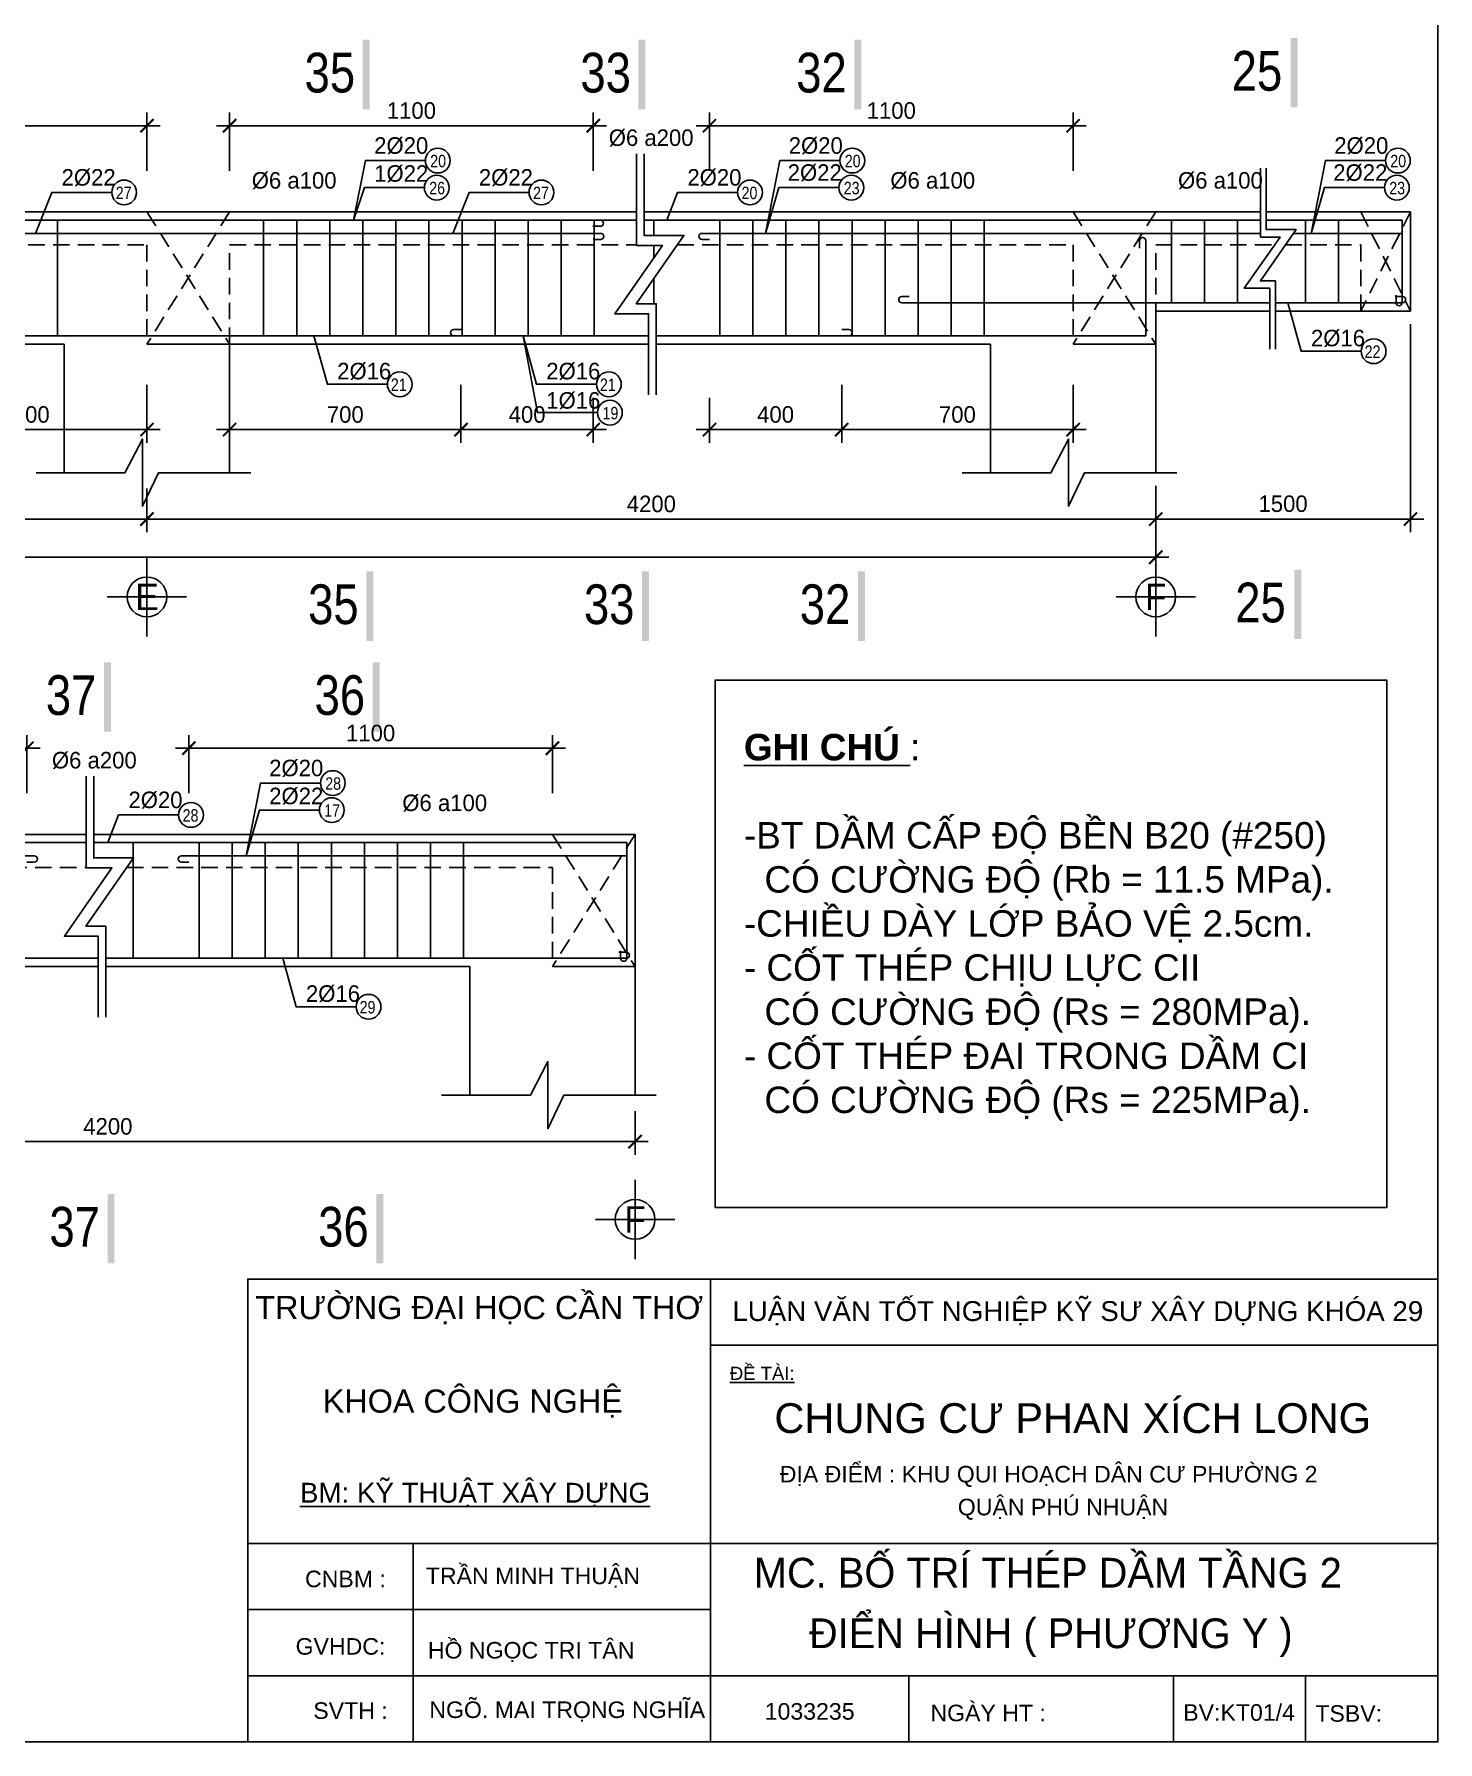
# Model space of a CAD drawing. Extents: x 394 to 4260, y -2056 to 747.
# Drawn here: x 4048.1 to 4260.4, y 153.2 to 411.5 of the extents above; entities that cross this region are included whole.
import ezdxf
from ezdxf.enums import TextEntityAlignment as Align

# ---------------------------------------------------------------- set-up
doc = ezdxf.new("R2010")
doc.units = 0
doc.header["$MEASUREMENT"] = 0
doc.linetypes.add('CENTER2', pattern=[1.125, 0.75, -0.125, 0.125, -0.125])
doc.linetypes.add('HIDDEN', pattern=[0.375, 0.25, -0.125])
doc.layers.get('0').update_dxf_attribs({"linetype": 'CONTINUOUS'})
doc.layers.get('DEFPOINTS').update_dxf_attribs({"linetype": 'CONTINUOUS'})
for name, color, linetype in [('DAI', 3, 'CONTINUOUS'), ('DIM', 1, 'CONTINUOUS'), ('DUT', 7, 'CENTER2'), ('MOTAAR', 1, 'CONTINUOUS'), ('TEXT', 7, 'CONTINUOUS'), ('THEP', 6, 'CONTINUOUS'), ('TU1', 9, 'CONTINUOUS'), ('TUONG', 7, 'CONTINUOUS')]:
    doc.layers.add(name, color=color, linetype=linetype)
doc.styles.add('DIM-NEW', font='VHELVCN.TTF')
doc.styles.add('style1', font='VGOUDYN.TTF')
doc.styles.add('T2', font='VTIMESN.TTF')
doc.styles.add('VNI-HELVE', font='VHELVEN.TTF')
doc.styles.add('VNI-TIMES', font='VTIMESN.TTF')
doc.dimstyles.new('TL20', dxfattribs={"dimtxt": 2.5, "dimasz": 2, "dimexe": 2, "dimexo": 2, "dimgap": 1, "dimtad": 1, "dimdec": 0, "dimlfac": 20, "dimzin": 0, "dimdsep": 46, "dimtxsty": 'T2', "dimblk": 'ARCHTICK', "dimcen": 2.5, "dimdle": 2, "dimclrd": 1, "dimclre": 1, "dimclrt": 2, "dimadec": 0, "dimazin": 0, "dimtfac": 1, "dimtdec": 0, "dimtix": 1, "dimtofl": 0, "dimtmove": 0, "dimatfit": 0, "dimldrblk": 'ARCHTICK', "dimfxl": 0, "dimtolj": 1, "dimtzin": 0, "dimlwd": -1, "dimlwe": -1, "dimarcsym": 0})

# ---------------------------------------------------------------- blocks, each defined once
blk = doc.blocks.new('_ARCHTICK')
at = {"color": 0, "linetype": 'ByBlock', "const_width": 0.15}
blk.add_lwpolyline([(-0.5, -0.5), (0.5, 0.5)], dxfattribs=at)
blk = doc.blocks.new('*D92')
at = {"layer": 'DEFPOINTS', "color": 0}
for p in [(4256.23, 369.63), (4217.7, 345.18), (4256.23, 338.16)]:
    blk.add_point(p, dxfattribs=at)
at = {"layer": 'TUONG', "color": 1}
for p, q in [((4256.23, 367.63), (4256.23, 336.16)), ((4217.7, 343.18), (4217.7, 336.16)), ((4215.7, 338.16), (4258.23, 338.16))]:
    blk.add_line(p, q, dxfattribs=at)
at = {"layer": 'TUONG', "color": 1, "xscale": 2, "yscale": 2, "zscale": 2, "rotation": 180}
blk.add_blockref('_ARCHTICK', (4217.7, 338.16), dxfattribs=at)
at = {"layer": 'TUONG', "color": 1, "xscale": 2, "yscale": 2, "zscale": 2}
blk.add_blockref('_ARCHTICK', (4256.23, 338.16), dxfattribs=at)
at = {"layer": 'TUONG', "color": 2, "insert": (4236.96, 340.47), "char_height": 2.5, "attachment_point": 5, "style": 'T2'}
blk.add_mtext('\\A1;1500', dxfattribs=at)
blk = doc.blocks.new('*D108')
at = {"layer": 'DEFPOINTS', "color": 0}
for p in [(3466.01, 342.09), (4217.7, 342.09), (3466.01, 332.39)]:
    blk.add_point(p, dxfattribs=at)
at = {"layer": 'TUONG', "color": 1}
for p, q in [((3466.01, 340.09), (3466.01, 330.39)), ((4217.7, 340.09), (4217.7, 330.39)), ((4219.7, 332.39), (3464.01, 332.39))]:
    blk.add_line(p, q, dxfattribs=at)
at = {"layer": 'TUONG', "color": 1, "xscale": 2, "yscale": 2, "zscale": 2, "rotation": 180}
blk.add_blockref('_ARCHTICK', (3466.01, 332.39), dxfattribs=at)
at = {"layer": 'TUONG', "color": 1, "xscale": 2, "yscale": 2, "zscale": 2}
blk.add_blockref('_ARCHTICK', (4217.7, 332.39), dxfattribs=at)
at = {"layer": 'TUONG', "color": 2, "insert": (3841.85, 334.67), "char_height": 2.5, "attachment_point": 5, "style": 'T2'}
blk.add_mtext('\\A1;20800', dxfattribs=at)
blk = doc.blocks.new('*D104')
at = {"layer": 'DEFPOINTS', "color": 0}
for p in [(3928.04, 344.77), (4065.12, 344.77), (4065.12, 338.16)]:
    blk.add_point(p, dxfattribs=at)
at = {"layer": 'TUONG', "color": 1}
for p, q in [((3928.04, 342.77), (3928.04, 336.16)), ((4065.12, 342.77), (4065.12, 336.16)), ((3926.04, 338.16), (4067.12, 338.16))]:
    blk.add_line(p, q, dxfattribs=at)
at = {"layer": 'TUONG', "color": 1, "xscale": 2, "yscale": 2, "zscale": 2, "rotation": 180}
blk.add_blockref('_ARCHTICK', (3928.04, 338.16), dxfattribs=at)
at = {"layer": 'TUONG', "color": 1, "xscale": 2, "yscale": 2, "zscale": 2}
blk.add_blockref('_ARCHTICK', (4065.12, 338.16), dxfattribs=at)
at = {"layer": 'TUONG', "color": 2, "insert": (3996.58, 340.44), "char_height": 2.5, "attachment_point": 5, "style": 'T2'}
blk.add_mtext('\\A1;4200', dxfattribs=at)
blk = doc.blocks.new('*D103')
at = {"layer": 'DEFPOINTS', "color": 0}
for p in [(4065.12, 344.77), (4217.7, 344.77), (4217.7, 338.16)]:
    blk.add_point(p, dxfattribs=at)
at = {"layer": 'TUONG', "color": 1}
for p, q in [((4065.12, 342.77), (4065.12, 336.16)), ((4217.7, 342.77), (4217.7, 336.16)), ((4063.12, 338.16), (4219.7, 338.16))]:
    blk.add_line(p, q, dxfattribs=at)
at = {"layer": 'TUONG', "color": 1, "xscale": 2, "yscale": 2, "zscale": 2, "rotation": 180}
blk.add_blockref('_ARCHTICK', (4065.12, 338.16), dxfattribs=at)
at = {"layer": 'TUONG', "color": 1, "xscale": 2, "yscale": 2, "zscale": 2}
blk.add_blockref('_ARCHTICK', (4217.7, 338.16), dxfattribs=at)
at = {"layer": 'TUONG', "color": 2, "insert": (4141.41, 340.44), "char_height": 2.5, "attachment_point": 5, "style": 'T2'}
blk.add_mtext('\\A1;4200', dxfattribs=at)
blk = doc.blocks.new('truc2')
at = {"layer": 'MOTAAR'}
for p, q in [((0, -15), (0, 0)), ((7.5, -7.5), (-7.5, -7.5))]:
    blk.add_line(p, q, dxfattribs=at)
blk.add_lwpolyline([(0, -3.5), (0, -1.84)], dxfattribs=at)
blk.add_circle((0, -7.5), 3.75, dxfattribs=at)
at = {"layer": 'TEXT', "style": 'T2'}
blk.add_attdef('1', text='', height=5, dxfattribs=at).set_placement((0, -7.5), align=Align.MIDDLE_CENTER)
blk = doc.blocks.new('*D95')
at = {"layer": 'DEFPOINTS', "color": 0}
for p in [(4010.12, 397.66), (4010.12, 388.85), (4065.12, 388.85)]:
    blk.add_point(p, dxfattribs=at)
at = {"layer": 'TUONG', "color": 1}
for p, q in [((4010.12, 390.85), (4010.12, 399.66)), ((4065.12, 390.85), (4065.12, 399.66)), ((4067.12, 397.66), (4008.12, 397.66))]:
    blk.add_line(p, q, dxfattribs=at)
at = {"layer": 'TUONG', "color": 1, "xscale": 2, "yscale": 2, "zscale": 2, "rotation": 180}
blk.add_blockref('_ARCHTICK', (4010.12, 397.66), dxfattribs=at)
at = {"layer": 'TUONG', "color": 1, "xscale": 2, "yscale": 2, "zscale": 2}
blk.add_blockref('_ARCHTICK', (4065.12, 397.66), dxfattribs=at)
at = {"layer": 'TUONG', "color": 2, "insert": (4037.62, 399.94), "char_height": 2.5, "attachment_point": 5, "style": 'T2'}
blk.add_mtext('\\A1;1100', dxfattribs=at)
blk = doc.blocks.new('*D94')
at = {"layer": 'DEFPOINTS', "color": 0}
for p in [(4077.62, 397.66), (4077.62, 388.85), (4132.62, 388.85)]:
    blk.add_point(p, dxfattribs=at)
at = {"layer": 'TUONG', "color": 1}
for p, q in [((4077.62, 390.85), (4077.62, 399.66)), ((4132.62, 390.85), (4132.62, 399.66)), ((4134.62, 397.66), (4075.62, 397.66))]:
    blk.add_line(p, q, dxfattribs=at)
at = {"layer": 'TUONG', "color": 1, "xscale": 2, "yscale": 2, "zscale": 2, "rotation": 180}
blk.add_blockref('_ARCHTICK', (4077.62, 397.66), dxfattribs=at)
at = {"layer": 'TUONG', "color": 1, "xscale": 2, "yscale": 2, "zscale": 2}
blk.add_blockref('_ARCHTICK', (4132.62, 397.66), dxfattribs=at)
at = {"layer": 'TUONG', "color": 2, "insert": (4105.12, 399.94), "char_height": 2.5, "attachment_point": 5, "style": 'T2'}
blk.add_mtext('\\A1;1100', dxfattribs=at)
blk = doc.blocks.new('*D93')
at = {"layer": 'DEFPOINTS', "color": 0}
for p in [(4150.2, 397.66), (4150.2, 388.85), (4205.2, 388.85)]:
    blk.add_point(p, dxfattribs=at)
at = {"layer": 'TUONG', "color": 1}
for p, q in [((4150.2, 390.85), (4150.2, 399.66)), ((4205.2, 390.85), (4205.2, 399.66)), ((4207.2, 397.66), (4148.2, 397.66))]:
    blk.add_line(p, q, dxfattribs=at)
at = {"layer": 'TUONG', "color": 1, "xscale": 2, "yscale": 2, "zscale": 2, "rotation": 180}
blk.add_blockref('_ARCHTICK', (4150.2, 397.66), dxfattribs=at)
at = {"layer": 'TUONG', "color": 1, "xscale": 2, "yscale": 2, "zscale": 2}
blk.add_blockref('_ARCHTICK', (4205.2, 397.66), dxfattribs=at)
at = {"layer": 'TUONG', "color": 2, "insert": (4177.7, 399.94), "char_height": 2.5, "attachment_point": 5, "style": 'T2'}
blk.add_mtext('\\A1;1100', dxfattribs=at)
blk = doc.blocks.new('*D124')
at = {"layer": 'DEFPOINTS', "color": 0}
for p in [(3979.46, 250.62), (4138.95, 250.62), (4138.95, 244.01)]:
    blk.add_point(p, dxfattribs=at)
at = {"layer": 'TUONG', "color": 1}
for p, q in [((3979.46, 248.62), (3979.46, 242.01)), ((4138.95, 248.62), (4138.95, 242.01)), ((3977.46, 244.01), (4140.95, 244.01))]:
    blk.add_line(p, q, dxfattribs=at)
at = {"layer": 'TUONG', "color": 1, "xscale": 2, "yscale": 2, "zscale": 2, "rotation": 180}
blk.add_blockref('_ARCHTICK', (3979.46, 244.01), dxfattribs=at)
at = {"layer": 'TUONG', "color": 1, "xscale": 2, "yscale": 2, "zscale": 2}
blk.add_blockref('_ARCHTICK', (4138.95, 244.01), dxfattribs=at)
at = {"layer": 'TUONG', "color": 2, "insert": (4059.21, 246.29), "char_height": 2.5, "attachment_point": 5, "style": 'T2'}
blk.add_mtext('\\A1;4200', dxfattribs=at)
blk = doc.blocks.new('*D115')
at = {"layer": 'DEFPOINTS', "color": 0}
for p in [(3991.96, 303.5), (3991.96, 294.69), (4046.96, 294.69)]:
    blk.add_point(p, dxfattribs=at)
at = {"layer": 'TUONG', "color": 1}
for p, q in [((3991.96, 296.69), (3991.96, 305.5)), ((4046.96, 296.69), (4046.96, 305.5)), ((4048.96, 303.5), (3989.96, 303.5))]:
    blk.add_line(p, q, dxfattribs=at)
at = {"layer": 'TUONG', "color": 1, "xscale": 2, "yscale": 2, "zscale": 2, "rotation": 180}
blk.add_blockref('_ARCHTICK', (3991.96, 303.5), dxfattribs=at)
at = {"layer": 'TUONG', "color": 1, "xscale": 2, "yscale": 2, "zscale": 2}
blk.add_blockref('_ARCHTICK', (4046.96, 303.5), dxfattribs=at)
at = {"layer": 'TUONG', "color": 2, "insert": (4019.46, 305.78), "char_height": 2.5, "attachment_point": 5, "style": 'T2'}
blk.add_mtext('\\A1;1100', dxfattribs=at)
blk = doc.blocks.new('*D114')
at = {"layer": 'DEFPOINTS', "color": 0}
for p in [(4071.45, 303.5), (4071.45, 294.69), (4126.45, 294.69)]:
    blk.add_point(p, dxfattribs=at)
at = {"layer": 'TUONG', "color": 1}
for p, q in [((4071.45, 296.69), (4071.45, 305.5)), ((4126.45, 296.69), (4126.45, 305.5)), ((4128.45, 303.5), (4069.45, 303.5))]:
    blk.add_line(p, q, dxfattribs=at)
at = {"layer": 'TUONG', "color": 1, "xscale": 2, "yscale": 2, "zscale": 2, "rotation": 180}
blk.add_blockref('_ARCHTICK', (4071.45, 303.5), dxfattribs=at)
at = {"layer": 'TUONG', "color": 1, "xscale": 2, "yscale": 2, "zscale": 2}
blk.add_blockref('_ARCHTICK', (4126.45, 303.5), dxfattribs=at)
at = {"layer": 'TUONG', "color": 2, "insert": (4098.95, 305.78), "char_height": 2.5, "attachment_point": 5, "style": 'T2'}
blk.add_mtext('\\A1;1100', dxfattribs=at)
blk = doc.blocks.new('*D168')
at = {"layer": 'DEFPOINTS', "color": 0}
for p in [(4030.12, 360.48), (4065.12, 360.48), (4030.12, 351.69)]:
    blk.add_point(p, dxfattribs=at)
at = {"layer": 'TUONG', "color": 1}
for p, q in [((4030.12, 358.48), (4030.12, 349.69)), ((4065.12, 358.48), (4065.12, 349.69)), ((4067.12, 351.69), (4028.12, 351.69))]:
    blk.add_line(p, q, dxfattribs=at)
at = {"layer": 'TUONG', "color": 1, "xscale": 2, "yscale": 2, "zscale": 2, "rotation": 180}
blk.add_blockref('_ARCHTICK', (4030.12, 351.69), dxfattribs=at)
at = {"layer": 'TUONG', "color": 1, "xscale": 2, "yscale": 2, "zscale": 2}
blk.add_blockref('_ARCHTICK', (4065.12, 351.69), dxfattribs=at)
at = {"layer": 'TUONG', "color": 2, "insert": (4047.62, 353.97), "char_height": 2.5, "attachment_point": 5, "style": 'T2'}
blk.add_mtext('\\A1;700', dxfattribs=at)
blk = doc.blocks.new('*D171')
at = {"layer": 'DEFPOINTS', "color": 0}
for p in [(4170.2, 360.48), (4205.2, 360.48), (4170.2, 351.69)]:
    blk.add_point(p, dxfattribs=at)
at = {"layer": 'TUONG', "color": 1}
for p, q in [((4170.2, 358.48), (4170.2, 349.69)), ((4205.2, 358.48), (4205.2, 349.69)), ((4207.2, 351.69), (4168.2, 351.69))]:
    blk.add_line(p, q, dxfattribs=at)
at = {"layer": 'TUONG', "color": 1, "xscale": 2, "yscale": 2, "zscale": 2, "rotation": 180}
blk.add_blockref('_ARCHTICK', (4170.2, 351.69), dxfattribs=at)
at = {"layer": 'TUONG', "color": 1, "xscale": 2, "yscale": 2, "zscale": 2}
blk.add_blockref('_ARCHTICK', (4205.2, 351.69), dxfattribs=at)
at = {"layer": 'TUONG', "color": 2, "insert": (4187.7, 353.97), "char_height": 2.5, "attachment_point": 5, "style": 'T2'}
blk.add_mtext('\\A1;700', dxfattribs=at)
blk = doc.blocks.new('*D170')
at = {"layer": 'DEFPOINTS', "color": 0}
for p in [(4150.2, 358.48), (4170.2, 358.48), (4150.2, 351.69)]:
    blk.add_point(p, dxfattribs=at)
at = {"layer": 'TUONG', "color": 1}
for p, q in [((4150.2, 356.48), (4150.2, 349.69)), ((4170.2, 356.48), (4170.2, 349.69)), ((4172.2, 351.69), (4148.2, 351.69))]:
    blk.add_line(p, q, dxfattribs=at)
at = {"layer": 'TUONG', "color": 1, "xscale": 2, "yscale": 2, "zscale": 2, "rotation": 180}
blk.add_blockref('_ARCHTICK', (4150.2, 351.69), dxfattribs=at)
at = {"layer": 'TUONG', "color": 1, "xscale": 2, "yscale": 2, "zscale": 2}
blk.add_blockref('_ARCHTICK', (4170.2, 351.69), dxfattribs=at)
at = {"layer": 'TUONG', "color": 2, "insert": (4160.2, 353.97), "char_height": 2.5, "attachment_point": 5, "style": 'T2'}
blk.add_mtext('\\A1;400', dxfattribs=at)
blk = doc.blocks.new('*D173')
at = {"layer": 'DEFPOINTS', "color": 0}
for p in [(4077.62, 360.48), (4112.62, 360.48), (4112.62, 351.69)]:
    blk.add_point(p, dxfattribs=at)
at = {"layer": 'TUONG', "color": 1}
for p, q in [((4077.62, 358.48), (4077.62, 349.69)), ((4112.62, 358.48), (4112.62, 349.69)), ((4075.62, 351.69), (4114.62, 351.69))]:
    blk.add_line(p, q, dxfattribs=at)
at = {"layer": 'TUONG', "color": 1, "xscale": 2, "yscale": 2, "zscale": 2, "rotation": 180}
blk.add_blockref('_ARCHTICK', (4077.62, 351.69), dxfattribs=at)
at = {"layer": 'TUONG', "color": 1, "xscale": 2, "yscale": 2, "zscale": 2}
blk.add_blockref('_ARCHTICK', (4112.62, 351.69), dxfattribs=at)
at = {"layer": 'TUONG', "color": 2, "insert": (4095.12, 353.97), "char_height": 2.5, "attachment_point": 5, "style": 'T2'}
blk.add_mtext('\\A1;700', dxfattribs=at)
blk = doc.blocks.new('*D172')
at = {"layer": 'DEFPOINTS', "color": 0}
for p in [(4112.62, 358.48), (4132.62, 358.48), (4132.62, 351.69)]:
    blk.add_point(p, dxfattribs=at)
at = {"layer": 'TUONG', "color": 1}
for p, q in [((4112.62, 356.48), (4112.62, 349.69)), ((4132.62, 356.48), (4132.62, 349.69)), ((4110.62, 351.69), (4134.62, 351.69))]:
    blk.add_line(p, q, dxfattribs=at)
at = {"layer": 'TUONG', "color": 1, "xscale": 2, "yscale": 2, "zscale": 2, "rotation": 180}
blk.add_blockref('_ARCHTICK', (4112.62, 351.69), dxfattribs=at)
at = {"layer": 'TUONG', "color": 1, "xscale": 2, "yscale": 2, "zscale": 2}
blk.add_blockref('_ARCHTICK', (4132.62, 351.69), dxfattribs=at)
at = {"layer": 'TUONG', "color": 2, "insert": (4122.62, 353.97), "char_height": 2.5, "attachment_point": 5, "style": 'T2'}
blk.add_mtext('\\A1;400', dxfattribs=at)

msp = doc.modelspace()

# ---------------------------------------------------------------- linework, layer by layer
at = {"layer": 'DAI'}
for p, q in [((4051.612, 365.878), (4051.612, 383.378)), ((4082.774, 365.878), (4082.774, 383.378)), ((4087.774, 365.878), (4087.774, 383.378)), ((4092.774, 365.878), (4092.774, 383.378)), ((4097.774, 365.878), (4097.774, 383.378)), ((4102.774, 365.878), (4102.774, 383.378)), ((4107.774, 365.878), (4107.774, 383.378)), ((4112.774, 365.878), (4112.774, 383.378)), ((4117.774, 365.878), (4117.774, 383.378)), ((4122.774, 365.878), (4122.774, 383.378)), ((4127.774, 365.878), (4127.774, 383.378)), ((4132.774, 365.878), (4132.774, 383.378)), ((4141.764, 381.056), (4141.764, 383.378)), ((4151.764, 365.878), (4151.764, 383.378)), ((4156.764, 365.878), (4156.764, 383.378)), ((4161.764, 365.878), (4161.764, 383.378)), ((4166.764, 365.878), (4166.764, 383.378)), ((4171.764, 365.878), (4171.764, 383.378)), ((4176.764, 365.878), (4176.764, 383.378)), ((4181.764, 365.878), (4181.764, 383.378)), ((4186.764, 365.878), (4186.764, 383.378)), ((4191.764, 365.878), (4191.764, 383.378)), ((4220.06, 383.378), (4220.06, 370.878)), ((4225.06, 383.378), (4225.06, 370.878)), ((4230.06, 383.378), (4230.06, 370.878)), ((4240.36, 383.378), (4240.36, 370.878)), ((4245.36, 383.378), (4245.36, 370.878)), ((4141.764, 377.669), (4141.764, 379.556)), ((4141.764, 370.72), (4141.764, 374.501)), ((4063.017, 271.724), (4063.017, 289.224)), ((4073.017, 271.724), (4073.017, 289.224)), ((4078.017, 271.724), (4078.017, 289.224)), ((4083.017, 271.724), (4083.017, 289.224)), ((4088.017, 271.724), (4088.017, 289.224)), ((4093.017, 271.724), (4093.017, 289.224)), ((4098.017, 271.724), (4098.017, 289.224)), ((4103.017, 271.724), (4103.017, 289.224)), ((4108.017, 271.724), (4108.017, 289.224)), ((4113.017, 271.724), (4113.017, 289.224))]:
    msp.add_line(p, q, dxfattribs=at)
at = {"layer": 'DUT', "linetype": 'HIDDEN', "ltscale": 10}
for p, q in [((4077.623, 384.628), (4065.123, 364.628)), ((4065.123, 384.628), (4077.623, 364.628)), ((4217.699, 384.628), (4205.199, 364.628)), ((4205.199, 384.628), (4217.699, 364.628)), ((4248.727, 384.628), (4256.227, 369.628)), ((4256.227, 384.628), (4248.727, 369.628)), ((4217.699, 379.628), (4235.661, 379.628)), ((4237.317, 379.628), (4248.727, 379.628)), ((4248.727, 379.628), (4248.727, 369.628)), ((4138.952, 290.474), (4126.452, 270.474)), ((4126.452, 290.474), (4138.952, 270.474))]:
    msp.add_line(p, q, dxfattribs=at)
for points in [[(4217.699, 384.628), (4205.199, 384.628)], [(4005.918, 379.628), (4065.123, 379.628), (4065.123, 364.628), (4077.623, 364.628), (4077.623, 379.628), (4139.164, 379.628)], [(4145.339, 379.628), (4205.199, 379.628), (4205.199, 364.628), (4217.699, 364.628), (4217.699, 379.628)], [(4062.092, 285.474), (4126.452, 285.474), (4126.452, 270.474), (4138.952, 270.474), (4138.952, 290.474), (4126.452, 290.474)], [(3920.628, 285.474), (3979.458, 285.474), (3979.458, 270.474), (3991.958, 270.474), (3991.958, 285.474), (4055.917, 285.474)]]:
    msp.add_lwpolyline(points, dxfattribs=at)
at = {"layer": 'TEXT', "ltscale": 10}
msp.add_lwpolyline([(3420.367, 153.21), (4260.367, 153.21), (4260.367, 747.21), (3420.367, 747.21)], close=True, dxfattribs=at)
for points in [[(4238.125, 400.415), (4239.175, 400.415), (4238.125, 410.915), (4239.175, 410.915)], [(4097.75, 400.15), (4098.8, 400.15), (4097.75, 410.65), (4098.8, 410.65)], [(4139.466, 400.15), (4140.516, 400.15), (4139.466, 410.65), (4140.516, 410.65)], [(4172.113, 400.15), (4173.163, 400.15), (4172.113, 410.65), (4173.163, 410.65)], [(4098.289, 319.739), (4099.339, 319.739), (4098.289, 330.239), (4099.339, 330.239)], [(4140.006, 319.739), (4141.056, 319.739), (4140.006, 330.239), (4141.056, 330.239)], [(4172.652, 319.739), (4173.702, 319.739), (4172.652, 330.239), (4173.702, 330.239)], [(4238.664, 320.004), (4239.714, 320.004), (4238.664, 330.504), (4239.714, 330.504)], [(4058.619, 305.995), (4059.669, 305.995), (4058.619, 316.495), (4059.669, 316.495)], [(4099.269, 305.995), (4100.319, 305.995), (4099.269, 316.495), (4100.319, 316.495)], [(4059.159, 225.584), (4060.209, 225.584), (4059.159, 236.084), (4060.209, 236.084)], [(4099.808, 225.584), (4100.858, 225.584), (4099.808, 236.084), (4100.858, 236.084)]]:
    msp.add_trace(points, dxfattribs=at)
at = {"layer": 'THEP', "ltscale": 10}
for p, q in [((4150.367, 153.21), (4150.367, 223.21)), ((4150.367, 213.21), (4260.367, 213.21)), ((4080.367, 183.21), (4260.367, 183.21)), ((4105.367, 153.21), (4105.367, 183.21)), ((4080.367, 173.21), (4150.367, 173.21)), ((4080.367, 163.21), (4260.367, 163.21)), ((4180.367, 153.21), (4180.367, 163.21)), ((4220.367, 153.21), (4220.367, 163.21)), ((4240.367, 153.21), (4240.367, 163.21))]:
    msp.add_line(p, q, dxfattribs=at)
for points in [[(4139.164, 383.378), (4000.89, 383.378)], [(4233.558, 383.378), (4140.311, 383.378)], [(4254.977, 383.378), (4234.418, 383.378)], [(4238.537, 381.378), (4254.977, 381.378)], [(4235.799, 370.878), (4253.899, 370.878), (4253.899, 370.878)], [(4002.731, 365.878), (4141.005, 365.878)], [(4142.152, 365.878), (4216.202, 365.878)], [(4055.917, 289.224), (3915.6, 289.224)], [(4137.702, 289.224), (4057.064, 289.224)], [(3917.441, 271.724), (4057.759, 271.724)], [(4058.906, 271.724), (4136.516, 271.724)]]:
    msp.add_lwpolyline(points, dxfattribs=at)
for points in [[(4132.582, 382.441), (4133.709, 382.441, 1), (4133.709, 383.378), (4132.582, 383.378)], [(4254.039, 372.027), (4254.039, 370.9, 1), (4254.977, 370.9), (4254.977, 383.378)], [(4010.123, 380.441), (4008.996, 380.441, -1), (4008.996, 381.378), (4010.123, 381.378), (4076.373, 381.378), (4132.623, 381.378), (4133.75, 381.378, -1), (4133.75, 380.441), (4132.623, 380.441)], [(4150.199, 380.441), (4149.072, 380.441, -1), (4149.072, 381.378), (4150.199, 381.378), (4233.558, 381.378)], [(4215.264, 379.163), (4215.264, 380.29, -1), (4216.202, 380.29), (4216.202, 365.878)], [(4180.425, 371.816), (4179.298, 371.816, 1), (4179.298, 370.878), (4180.704, 370.878), (4201.477, 370.878), (4203.915, 370.878), (4198.566, 370.878), (4198.903, 370.878), (4195.654, 370.878), (4234.939, 370.878)], [(4253.899, 370.878), (4255.026, 370.878, 1), (4255.026, 371.816), (4253.899, 371.816)], [(4112.623, 365.878), (4111.496, 365.878, -1), (4111.496, 366.816), (4112.623, 366.816)], [(4170.199, 365.878), (4171.326, 365.878, 1), (4171.326, 366.816), (4170.199, 366.816)], [(3924.458, 286.286), (3923.331, 286.286, -1), (3923.331, 287.224), (3924.458, 287.224), (3990.708, 287.224), (4046.958, 287.224), (4048.085, 287.224, -1), (4048.085, 286.286), (4046.958, 286.286)], [(4071.452, 286.286), (4070.325, 286.286, -1), (4070.325, 287.224), (4071.452, 287.224), (4137.702, 287.224)], [(4136.765, 272.872), (4136.765, 271.745, 1), (4137.702, 271.745), (4137.702, 289.263)], [(4136.516, 271.724), (4137.643, 271.724, 1), (4137.643, 272.661), (4136.516, 272.661)]]:
    msp.add_lwpolyline(points, format="xyb", dxfattribs=at)
msp.add_lwpolyline([(4260.367, 153.21), (4080.367, 153.21), (4080.367, 223.21), (4260.367, 223.21)], close=True, dxfattribs=at)
at = {"layer": 'TU1', "lineweight": -2, "ltscale": 10}
for points in [[(4096.386, 383.378), (4098.163, 392.385), (4107.238, 392.385)], [(4158.691, 381.378), (4160.863, 392.385), (4169.938, 392.385)], [(4241.201, 381.378), (4243.373, 392.385), (4252.448, 392.385)], [(4048.25, 381.378), (4050.723, 387.567), (4059.799, 387.567)], [(4096.386, 383.378), (4098.008, 388.294), (4107.083, 388.294)], [(4111.366, 381.378), (4113.839, 387.567), (4122.914, 387.567)], [(4143.761, 383.378), (4145.377, 387.567), (4154.452, 387.567)], [(4158.691, 381.378), (4160.708, 388.294), (4169.783, 388.294)], [(4241.201, 381.378), (4243.218, 388.294), (4252.293, 388.294)], [(4237.659, 370.878), (4239.696, 363.551), (4248.772, 363.551)], [(4090.376, 365.878), (4092.412, 358.551), (4101.488, 358.551)], [(4121.999, 365.878), (4124.191, 354.258), (4133.266, 354.258)], [(4121.999, 365.878), (4124.036, 358.551), (4133.111, 358.551)], [(4080.112, 287.224), (4082.283, 298.231), (4091.359, 298.231)], [(4059.221, 289.224), (4060.837, 293.413), (4069.912, 293.413)], [(4080.112, 287.224), (4082.128, 294.14), (4091.203, 294.14)], [(4085.649, 271.724), (4087.686, 264.397), (4096.761, 264.397)]]:
    msp.add_lwpolyline(points, dxfattribs=at)
at = {"layer": 'TU1', "ltscale": 10}
for centre in [(4109.113, 392.385), (4171.813, 392.385), (4254.323, 392.385), (4108.958, 388.294), (4171.658, 388.294), (4254.168, 388.294), (4061.674, 387.567), (4124.789, 387.567), (4156.327, 387.567), (4250.647, 363.551), (4103.363, 358.551), (4134.986, 358.551), (4135.141, 354.258), (4093.234, 298.231), (4071.787, 293.413), (4093.078, 294.14), (4098.636, 264.397)]:
    msp.add_circle(centre, 1.875, dxfattribs=at)
at = {"layer": 'TUONG'}
for p, q in [((4000.89, 384.628), (4139.164, 384.628)), ((4140.311, 384.628), (4217.699, 384.628)), ((4233.558, 384.628), (4217.699, 384.628)), ((4248.727, 384.628), (4234.418, 384.628)), ((4217.699, 369.628), (4234.939, 369.628)), ((4217.699, 369.628), (4217.699, 345.18)), ((4235.799, 369.628), (4248.727, 369.628)), ((4002.731, 364.628), (4052.623, 364.628)), ((4052.623, 364.628), (4052.623, 345.18)), ((4065.123, 364.628), (4141.005, 364.628)), ((4077.623, 364.628), (4077.623, 345.18)), ((4142.152, 364.628), (4192.699, 364.628)), ((4192.699, 364.628), (4192.699, 345.18)), ((4205.199, 364.628), (4217.699, 364.628)), ((3915.6, 290.474), (4055.917, 290.474)), ((4057.064, 290.474), (4138.952, 290.474)), ((4138.952, 290.474), (4138.952, 251.025)), ((3979.458, 270.474), (4057.759, 270.474)), ((4058.906, 270.474), (4113.952, 270.474)), ((4113.952, 270.474), (4113.952, 251.025)), ((4126.452, 270.474), (4138.952, 270.474))]:
    msp.add_line(p, q, dxfattribs=at)
for points in [[(4139.164, 393.41), (4139.164, 379.556), (4143.08, 379.556), (4135.872, 369.22), (4141.005, 369.22), (4141.005, 356.967)], [(4140.311, 393.41), (4140.311, 381.056), (4146.334, 381.056), (4139.127, 370.72), (4142.152, 370.72), (4142.152, 356.967)], [(4233.558, 391.214), (4233.558, 380.824), (4236.494, 380.824), (4231.089, 373.072), (4234.939, 373.072), (4234.939, 363.882)], [(4234.418, 391.214), (4234.418, 381.949), (4238.935, 381.949), (4233.53, 374.197), (4235.799, 374.197), (4235.799, 363.882)], [(4248.727, 384.628), (4256.227, 384.628), (4256.227, 369.628), (4248.727, 369.628), (4248.727, 369.628)], [(4048.362, 345.18), (4061.78, 345.18), (4064.435, 350.262), (4064.435, 340.097), (4066.869, 345.18), (4080.832, 345.18)], [(4188.437, 345.18), (4201.856, 345.18), (4204.511, 350.262), (4204.511, 340.097), (4206.945, 345.18), (4220.908, 345.18)], [(4055.917, 299.255), (4055.917, 285.401), (4059.833, 285.401), (4052.626, 275.066), (4057.759, 275.066), (4057.759, 262.812)], [(4057.064, 299.255), (4057.064, 286.901), (4063.088, 286.901), (4055.88, 276.566), (4058.906, 276.566), (4058.906, 262.812)], [(4109.691, 251.025), (4123.109, 251.025), (4125.765, 256.108), (4125.765, 245.943), (4128.199, 251.025), (4142.161, 251.025)]]:
    msp.add_lwpolyline(points, dxfattribs=at)
msp.add_lwpolyline([(4151.063, 234.029), (4252.644, 234.029), (4252.644, 313.817), (4151.063, 313.817)], close=True, dxfattribs=at)

# ---------------------------------------------------------------- block references
at = {"layer": 'DIM', "ltscale": 10, "xscale": 0.8000000000000002, "yscale": 0.8000000000000002, "zscale": 0.8000000000000002}
for p, values in [((4065.123, 332.388), {'1': 'E'}), ((4217.699, 332.388), {'1': 'F'}), ((4138.952, 238.234), {'1': 'F'})]:
    msp.add_blockref('truc2', p, dxfattribs=at).add_auto_attribs(values)

# ---------------------------------------------------------------- texts
at = {"layer": 'TEXT', "ltscale": 10}
for s, height, style, p in [('35', 6, 'DIM-NEW', (4088.96, 402.691)), ('33', 6, 'DIM-NEW', (4130.677, 402.691)), ('32', 6, 'DIM-NEW', (4163.323, 402.691)), ('25', 6, 'DIM-NEW', (4229.184, 402.956)), ('2%%25420', 2.5, 'style1', (4099.489, 393.416)), ('%%2546 a200', 2.5, 'style1', (4134.971, 394.598)), ('2%%25420', 2.5, 'style1', (4162.189, 393.416)), ('2%%25420', 2.5, 'style1', (4244.699, 393.416)), ('20', 1.875, 'DIM-NEW', (4107.969, 391.378)), ('20', 1.875, 'DIM-NEW', (4170.669, 391.378)), ('20', 1.875, 'DIM-NEW', (4253.179, 391.378)), ('2%%25422', 2.5, 'style1', (4052.209, 388.599)), ('%%2546 a100', 2.5, 'style1', (4080.974, 388.146)), ('1%%25422', 2.5, 'style1', (4099.489, 389.189)), ('2%%25422', 2.5, 'style1', (4115.325, 388.599)), ('2%%25420', 2.5, 'style1', (4146.863, 388.599)), ('2%%25422', 2.5, 'style1', (4162.034, 389.326)), ('%%2546 a100', 2.5, 'style1', (4177.556, 388.146)), ('%%2546 a100', 2.5, 'style1', (4221.069, 388.146)), ('2%%25422', 2.5, 'style1', (4244.544, 389.326)), ('27', 1.875, 'DIM-NEW', (4060.408, 386.561)), ('26', 1.875, 'DIM-NEW', (4107.814, 387.288)), ('27', 1.875, 'DIM-NEW', (4123.524, 386.561)), ('20', 1.875, 'DIM-NEW', (4155.062, 386.561)), ('23', 1.875, 'DIM-NEW', (4170.514, 387.288)), ('23', 1.875, 'DIM-NEW', (4253.024, 387.288)), ('2%%25416', 2.5, 'style1', (4241.177, 364.295)), ('22', 1.875, 'DIM-NEW', (4249.299, 362.545)), ('2%%25416', 2.5, 'style1', (4093.893, 359.295)), ('2%%25416', 2.5, 'style1', (4125.517, 359.295)), ('21', 1.875, 'DIM-NEW', (4102.016, 357.545)), ('21', 1.875, 'DIM-NEW', (4133.639, 357.545)), ('1%%25416', 2.5, 'style1', (4125.517, 354.865)), ('19', 1.875, 'DIM-NEW', (4134.036, 353.251)), ('35', 6, 'DIM-NEW', (4089.5, 322.28)), ('33', 6, 'DIM-NEW', (4131.216, 322.28)), ('32', 6, 'DIM-NEW', (4163.863, 322.28)), ('25', 6, 'DIM-NEW', (4229.724, 322.545)), ('37', 6, 'DIM-NEW', (4049.83, 308.537)), ('36', 6, 'DIM-NEW', (4090.479, 308.537)), ('%%2546 a200', 2.5, 'style1', (4050.75, 300.443)), ('2%%25420', 2.5, 'style1', (4083.609, 299.262)), ('2%%25420', 2.5, 'style1', (4062.323, 294.444)), ('2%%25422', 2.5, 'style1', (4083.609, 295.035)), ('28', 1.875, 'DIM-NEW', (4092.089, 297.224)), ('17', 1.875, 'DIM-NEW', (4091.934, 293.133)), ('%%2546 a100', 2.5, 'style1', (4103.745, 293.991)), ('28', 1.875, 'DIM-NEW', (4070.522, 292.406)), ('2%%25416', 2.5, 'style1', (4089.166, 265.141)), ('29', 1.875, 'DIM-NEW', (4097.289, 263.39)), ('37', 6, 'DIM-NEW', (4050.369, 228.126)), ('36', 6, 'DIM-NEW', (4091.019, 228.126))]:
    msp.add_text(s, height=height, dxfattribs=dict(at, style=style)).set_placement(p)
at = {"layer": 'TEXT', "color": 7, "linetype": 'Continuous', "ltscale": 50, "insert": (4155.406, 305.666), "char_height": 4, "width": 365.48335, "attachment_point": 1}
msp.add_mtext('{\\fVNI-Helve|b1|i0|c0|p2;\\LGHI CHUÙ\\fVNI-Helve|b0|i0|c0|p2;\\l :\\P\\P-BT DAÀM CAÁP ÑOÄ BEÀN B20 (#250)\\P  COÙ CÖÔØNG ÑOÄ (Rb = 11.5 MPa).\\P-CHIEÀU DAØY LÔÙP BAÛO VEÄ 2.5cm.\\P- COÁT THEÙP CHÒU LÖÏC CII \\P  COÙ CÖÔØNG ÑOÄ (Rs = 280MPa).\\P- COÁT THEÙP ÑAI TRONG DAÀM CI \\P  COÙ CÖÔØNG ÑOÄ (Rs = 225MPa).}', dxfattribs=at)
at = {"layer": 'TEXT', "color": 7, "style": 'VNI-TIMES'}
for s, insert, char_height, width, attachment_point in [('{\\fVNI-Helve|b0|i0|c0|p2;TRÖÔØNG ÑAÏI HOÏC CAÀN THÔ\\H1.333x;}', (4115.374, 220.652), 3.5, 69.6475, 2), ('{\\fVNI-Helve|b0|i0|c0|p2;LUAÄN VAÊN TOÁT NGHIEÄP KYÕ SÖ XAÂY DÖÏNG KHOÙA 29}', (4205.912, 218.033), 3, 114.35126, 5), ('{\\fVNI-Helve|b0|i0|c0|p2;KHOA COÂNG NGHEÄ}', (4114.405, 206.506), 3.5, 69.6475, 2), ('\\fVNI-Helve|b0|i0|c0|p2;CNBM :', (4095.14, 177.837), 2.5, 26.65726, 5), ('{\\fVNI-Helve|b0|i0|c0|p2;TRAÀN MINH THUAÄN}', (4123.502, 178.041), 2.5, 41.25478, 5), (' \\fVNI-Helve|b0|i0|c0|p2;   GVHDC:', (4092.473, 167.629), 2.5, 26.65726, 5), ('\\fVNI-Helve|b0|i0|c0|p2;SVTH :', (4095.908, 157.919), 2.5, 26.65726, 5)]:
    msp.add_mtext(s, dxfattribs=dict(at, insert=insert, char_height=char_height, width=width, attachment_point=attachment_point))
at = {"layer": 'TEXT', "attachment_point": 1}
for s, insert, char_height, width, style in [('\\fVNI-Helve|b0|i0|c0|p2;\\LÑEÀ TAØI:', (4153.293, 209.947), 2, 12.57188, 'VNI-TIMES'), ('{\\fVNI-Helve|b0|i0|c0|p2;CHUNG CÖ PHAN XÍCH LONG}', (4160.016, 204.429), 4.5, 104.63729, 'VNI-TIMES'), ('ÑÒA ÑIEÅM : KHU QUI HOAÏCH DAÂN CÖ PHÖÔØNG 2', (4160.835, 194.948), 2.5, 98.2032, 'VNI-HELVE'), ('{\\fVNI-Helve|b0|i0|c0|p2;\\LBM: KYÕ THUAÄT XAÂY DÖÏNG}', (4088.268, 192.39), 3, 57.4, 'VNI-TIMES'), ('QUAÄN PHUÙ NHUAÄN', (4187.762, 189.975), 2.5, 47.51768, 'VNI-HELVE'), ('MC. BOÁ TRÍ THEÙP DAÀM TAÀNG 2', (4156.916, 181.044), 4.5, 104.63729, 'VNI-TIMES'), ('ÑIEÅN HÌNH ( PHÖÔNG Y )', (4165.249, 171.885), 4.5, 104.63729, 'VNI-TIMES'), ('{\\fVNI-Helve|b0|i0|c0|p2;HOÀ NGOÏC TRI TAÂN}', (4107.612, 168.316), 2.5, 43.22578, 'VNI-TIMES'), ('\\pt37.5;{\\fVNI-Helve|b0|i0|c0|p2;NGÕ. MAI TROÏNG NGHÓA}', (4107.831, 159.315), 2.5, 54.20588, 'VNI-TIMES'), ('1033235', (4158.556, 159.067), 2.5, 26.70423, 'VNI-HELVE'), ('NGAØY HT :', (4183.62, 158.828), 2.5, 35.0493, 'VNI-HELVE'), ('BV:KT01/4', (4221.861, 158.903), 2.5, 17.57472, 'VNI-HELVE'), ('TSBV:', (4241.839, 158.753), 2.5, 17.57472, 'VNI-HELVE')]:
    msp.add_mtext(s, dxfattribs=dict(at, insert=insert, char_height=char_height, width=width, style=style))

# ---------------------------------------------------------------- dimensions: what is measured, and where the dimension line sits
at = {"layer": 'TUONG'}
for base, p1, p2, picture, middle in [((4010.123, 397.657), (4065.123, 388.848), (4010.123, 388.848), '*D95', (4037.623, 399.937)), ((4077.623, 397.657), (4132.623, 388.848), (4077.623, 388.848), '*D94', (4105.123, 399.937)), ((4150.199, 397.657), (4205.199, 388.848), (4150.199, 388.848), '*D93', (4177.699, 399.937)), ((4030.123, 351.692), (4065.123, 360.479), (4030.123, 360.479), '*D168', (4047.623, 353.972)), ((4170.199, 351.692), (4205.199, 360.479), (4170.199, 360.479), '*D171', (4187.699, 353.972)), ((4150.199, 351.692), (4170.199, 358.479), (4150.199, 358.479), '*D170', (4160.199, 353.972)), ((3991.958, 303.502), (4046.958, 294.693), (3991.958, 294.693), '*D115', (4019.458, 305.782)), ((4071.452, 303.502), (4126.452, 294.693), (4071.452, 294.693), '*D114', (4098.952, 305.782))]:
    dim = msp.add_linear_dim(base=base, p1=p1, p2=p2, angle=180, dimstyle='TL20', dxfattribs=at)
    dim.commit()
    dim.dimension.update_dxf_attribs({"geometry": picture, "text_midpoint": middle})
for base, p1, p2, text, picture, middle in [((4256.227, 338.165), (4217.699, 345.18), (4256.227, 369.628), '1500', '*D92', (4236.963, 340.465)), ((3466.009, 332.388), (4217.699, 342.086), (3466.009, 342.086), '20800', '*D108', (3841.854, 334.668))]:
    dim = msp.add_linear_dim(base=base, p1=p1, p2=p2, text=text, dimstyle='TL20', dxfattribs=at)
    dim.commit()
    dim.dimension.update_dxf_attribs({"geometry": picture, "text_midpoint": middle})
for base, p1, p2, picture, middle in [((4112.623, 351.692), (4077.623, 360.479), (4112.623, 360.479), '*D173', (4095.123, 353.972)), ((4132.623, 351.692), (4112.623, 358.479), (4132.623, 358.479), '*D172', (4122.623, 353.972))]:
    dim = msp.add_linear_dim(base=base, p1=p1, p2=p2, dimstyle='TL20', dxfattribs=at)
    dim.commit()
    dim.dimension.update_dxf_attribs({"geometry": picture, "text_midpoint": middle})
for base, p1, p2, picture, middle in [((4065.123, 338.165), (3928.042, 344.773), (4065.123, 344.773), '*D104', (3996.582, 340.445)), ((4217.699, 338.165), (4065.123, 344.773), (4217.699, 344.773), '*D103', (4141.411, 340.445)), ((4138.952, 244.011), (3979.458, 250.618), (4138.952, 250.618), '*D124', (4059.205, 246.29))]:
    dim = msp.add_linear_dim(base=base, p1=p1, p2=p2, text='4200', dimstyle='TL20', override={"dimtmove": 1}, dxfattribs=at)
    dim.commit()
    dim.dimension.update_dxf_attribs({"geometry": picture, "text_midpoint": middle})

doc.saveas('drawing.dxf')
